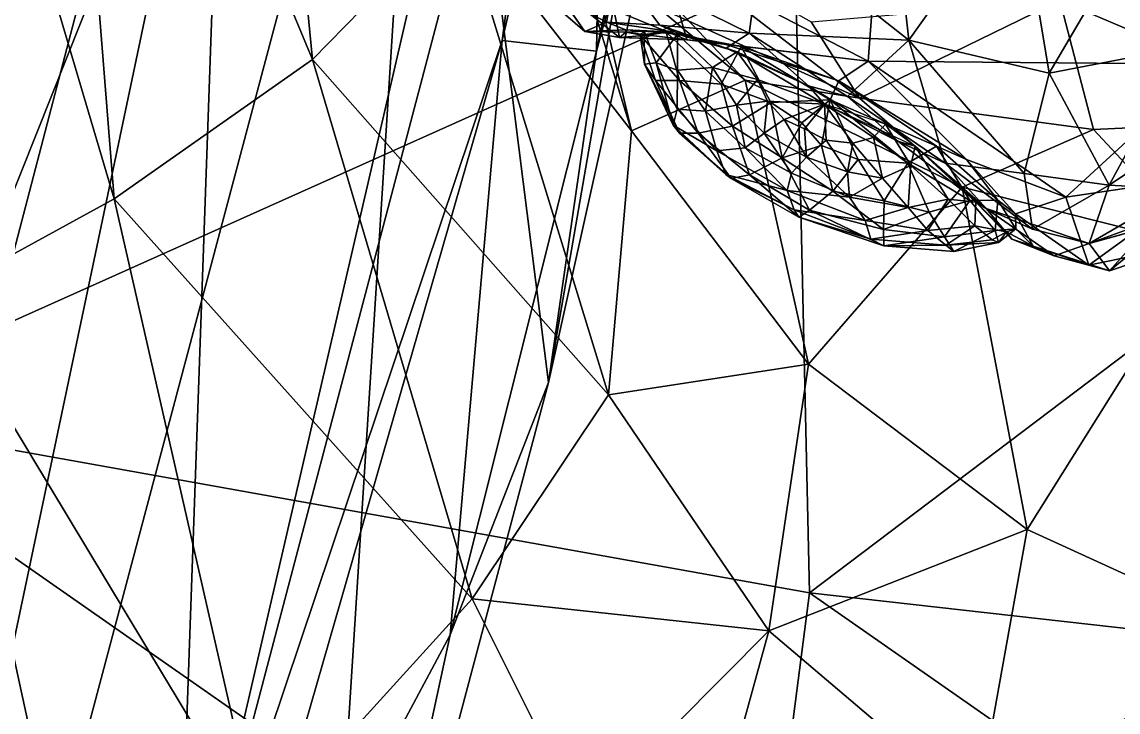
# Model space of a CAD drawing. Extents: x -1.1 to 1.1, y -3.78 to 5.59.
# Drawn here: x 0.412 to 0.7621, y 0.5514 to 0.7718 of the extents above; entities that cross this region are included whole.
import ezdxf

# ---------------------------------------------------------------- set-up
doc = ezdxf.new("R2010")
doc.units = 0
doc.layers.add('STEGOSRS$LWO', color=1, linetype='CONTINUOUS')

msp = doc.modelspace()

# ---------------------------------------------------------------- linework, layer by layer
at = {"layer": 'STEGOSRS$LWO'}
for points in [[(0.46131, 0.45607, 4.04052), (0.58836, 0.93803, 4.32933), (0.59014, 1.01219, 4.29613)], [(0.46131, 0.45607, 4.04052), (0.59014, 1.01219, 4.29613), (0.4795, 0.9669, 3.84858)], [(0.54229, 0.95698, 3.8316), (0.64109, 1.00793, 4.2758), (0.58024, 0.65662, 4.16274)], [(0.64109, 1.00793, 4.2758), (0.64133, 0.9317, 4.31803), (0.58024, 0.65662, 4.16274)], [(0.42219, 0.95779, 1.52469), (0.48321, 0.98169, 1.44832), (0.50482, 0.7598, 1.46118)], [(0.55177, 0.80787, 1.37434), (0.50482, 0.7598, 1.46118), (0.48321, 0.98169, 1.44832)], [(0.65912, 0.78833, 2.9548), (0.88948, 0.76026, 2.774), (0.84637, 0.98004, 2.77876)], [(0.21911, -0.02967, 3.45069), (0.46131, 0.45607, 4.04052), (0.4795, 0.9669, 3.84858)], [(0.21911, -0.02967, 3.45069), (0.4795, 0.9669, 3.84858), (0.40642, 0.8905, 3.61086)], [(0.54229, 0.95698, 3.8316), (0.50533, 0.3749, 3.97895), (0.29168, 0.0152, 3.35456)], [(0.47363, 0.87924, 3.58584), (0.54229, 0.95698, 3.8316), (0.29168, 0.0152, 3.35456)], [(0.37465, 0.94053, 1.57852), (0.42219, 0.95779, 1.52469), (0.44146, 0.71527, 1.54431)], [(0.50482, 0.7598, 1.46118), (0.44146, 0.71527, 1.54431), (0.42219, 0.95779, 1.52469)], [(0.54229, 0.95698, 3.8316), (0.58024, 0.65662, 4.16274), (0.50533, 0.3749, 3.97895)], [(0.44146, 0.71527, 1.54431), (0.38425, 0.68401, 1.59918), (0.37465, 0.94053, 1.57852)], [(0.58836, 0.93803, 4.32933), (0.46131, 0.45607, 4.04052), (0.5654, 0.76587, 4.25452)], [(0.5654, 0.76587, 4.25452), (0.59794, 0.90424, 4.32708), (0.58836, 0.93803, 4.32933)], [(0.58024, 0.65662, 4.16274), (0.64133, 0.9317, 4.31803), (0.59548, 0.76248, 4.24797)], [(0.64133, 0.9317, 4.31803), (0.62513, 0.90322, 4.32233), (0.59548, 0.76248, 4.24797)], [(0.59794, 0.90424, 4.32708), (0.5654, 0.76587, 4.25452), (0.59548, 0.76248, 4.24797)], [(0.59548, 0.76248, 4.24797), (0.62513, 0.90322, 4.32233), (0.59794, 0.90424, 4.32708)], [(0.29168, 0.0152, 3.35456), (0.30709, 0.46132, 3.17871), (0.47363, 0.87924, 3.58584)], [(0.30709, 0.46132, 3.17871), (0.35638, 0.8363, 3.15945), (0.47363, 0.87924, 3.58584)], [(0.55177, 0.80787, 1.37434), (0.56593, 0.86869, 1.26888), (0.60673, 0.73708, 1.27273)], [(0.60673, 0.73708, 1.27273), (0.56593, 0.86869, 1.26888), (0.58953, 0.80945, 1.14505)], [(0.68717, 0.82445, -0.00112), (0.81986, 0.84834, 0.00208), (0.79173, 0.75835, -0.00041)], [(0.65912, 0.78833, 2.9548), (0.3352, 0.84302, 3.22261), (0.34332, 0.6469, 3.25095)], [(0.68786, 0.83319, 0.26096), (0.64913, 0.80253, 0.18251), (0.69531, 0.76601, 0.16642)], [(0.73022, 0.81516, 0.26198), (0.68786, 0.83319, 0.26096), (0.69531, 0.76601, 0.16642)], [(0.68717, 0.82445, -0.00112), (0.68229, 0.75927, 0.00217), (0.61674, 0.79338, 0.00976)], [(0.79173, 0.75835, -0.00041), (0.68229, 0.75927, 0.00217), (0.68717, 0.82445, -0.00112)], [(0.73022, 0.81516, 0.26198), (0.69531, 0.76601, 0.16642), (0.74018, 0.75548, 0.17351)], [(0.77246, 0.8106, 0.26276), (0.73022, 0.81516, 0.26198), (0.74018, 0.75548, 0.17351)], [(0.64298, 0.75321, 1.13984), (0.58953, 0.80945, 1.14505), (0.61495, 0.77668, 1.032)], [(0.60673, 0.73708, 1.27273), (0.58953, 0.80945, 1.14505), (0.64298, 0.75321, 1.13984)], [(0.77246, 0.8106, 0.26276), (0.74018, 0.75548, 0.17351), (0.78322, 0.76371, 0.17737)], [(0.50482, 0.7598, 1.46118), (0.55177, 0.80787, 1.37434), (0.5994, 0.65271, 1.39314)], [(0.5994, 0.65271, 1.39314), (0.55177, 0.80787, 1.37434), (0.60673, 0.73708, 1.27273)], [(0.60387, 0.80589, 0.95837), (0.66407, 0.77189, 0.95065), (0.67954, 0.7475, 1.02122)], [(0.67954, 0.7475, 1.02122), (0.61495, 0.77668, 1.032), (0.60387, 0.80589, 0.95837)], [(0.64913, 0.80253, 0.18251), (0.60206, 0.78912, 0.11029), (0.64434, 0.76823, 0.12549)], [(0.64434, 0.76823, 0.12549), (0.69531, 0.76601, 0.16642), (0.64913, 0.80253, 0.18251)], [(0.62433, 0.76606, 0.01133), (0.60109, 0.77563, 0.01932), (0.61674, 0.79338, 0.00976)], [(0.68229, 0.75927, 0.00217), (0.62433, 0.76606, 0.01133), (0.61674, 0.79338, 0.00976)], [(0.34332, 0.6469, 3.25095), (0.66352, 0.58953, 2.92816), (0.65912, 0.78833, 2.9548)], [(0.60206, 0.78912, 0.11029), (0.58446, 0.77926, 0.06887), (0.59875, 0.77174, 0.07751)], [(0.59875, 0.77174, 0.07751), (0.6158, 0.77079, 0.10163), (0.60206, 0.78912, 0.11029)], [(0.6158, 0.77079, 0.10163), (0.64434, 0.76823, 0.12549), (0.60206, 0.78912, 0.11029)], [(0.88948, 0.76026, 2.774), (0.65912, 0.78833, 2.9548), (0.66352, 0.58953, 2.92816)], [(0.59183, 0.76876, 0.05285), (0.57634, 0.78213, 0.05601), (0.58103, 0.7843, 0.04124)], [(0.58446, 0.77926, 0.06887), (0.57634, 0.78213, 0.05601), (0.59183, 0.76876, 0.05285)], [(0.6029, 0.76682, 0.02951), (0.58103, 0.7843, 0.04124), (0.60109, 0.77563, 0.01932)], [(0.6029, 0.76682, 0.02951), (0.59183, 0.76876, 0.05285), (0.58103, 0.7843, 0.04124)], [(0.74356, 0.77869, 0.89417), (0.81106, 0.78434, 0.87025), (0.83208, 0.74108, 1.00579)], [(0.59875, 0.77174, 0.07751), (0.58446, 0.77926, 0.06887), (0.59183, 0.76876, 0.05285)], [(0.67954, 0.7475, 1.02122), (0.66407, 0.77189, 0.95065), (0.74356, 0.77869, 0.89417)], [(0.75435, 0.73747, 1.0145), (0.67954, 0.7475, 1.02122), (0.74356, 0.77869, 0.89417)], [(0.75435, 0.73747, 1.0145), (0.74356, 0.77869, 0.89417), (0.83208, 0.74108, 1.00579)], [(0.62433, 0.76606, 0.01133), (0.6029, 0.76682, 0.02951), (0.60109, 0.77563, 0.01932)], [(0.64298, 0.75321, 1.13984), (0.61495, 0.77668, 1.032), (0.67954, 0.7475, 1.02122)], [(0.60494, 0.76926, 0.06682), (0.59875, 0.77174, 0.07751), (0.59183, 0.76876, 0.05285)], [(0.59875, 0.77174, 0.07751), (0.60494, 0.76926, 0.06682), (0.62079, 0.76856, 0.09311)], [(0.62079, 0.76856, 0.09311), (0.6158, 0.77079, 0.10163), (0.59875, 0.77174, 0.07751)], [(0.6158, 0.77079, 0.10163), (0.62079, 0.76856, 0.09311), (0.63697, 0.76349, 0.11202)], [(0.63697, 0.76349, 0.11202), (0.64434, 0.76823, 0.12549), (0.6158, 0.77079, 0.10163)], [(0.59183, 0.76876, 0.05285), (0.60494, 0.76859, 0.04683), (0.60494, 0.76926, 0.06682)], [(0.60494, 0.76859, 0.04683), (0.59183, 0.76876, 0.05285), (0.6029, 0.76682, 0.02951)], [(0.6029, 0.76682, 0.02951), (0.61208, 0.76761, 0.02913), (0.60494, 0.76859, 0.04683)], [(0.61208, 0.76761, 0.02913), (0.6029, 0.76682, 0.02951), (0.62433, 0.76606, 0.01133)], [(0.61073, 0.76891, 0.06091), (0.60494, 0.76926, 0.06682), (0.60494, 0.76859, 0.04683)], [(0.62079, 0.76856, 0.09311), (0.60494, 0.76926, 0.06682), (0.61073, 0.76891, 0.06091)], [(0.60494, 0.76859, 0.04683), (0.60952, 0.76772, 0.04036), (0.61073, 0.76891, 0.06091)], [(0.60952, 0.76772, 0.04036), (0.60494, 0.76859, 0.04683), (0.61208, 0.76761, 0.02913)], [(0.61084, 0.75832, 0.04934), (0.61073, 0.76891, 0.06091), (0.60952, 0.76772, 0.04036)], [(0.60952, 0.76772, 0.04036), (0.61779, 0.76857, 0.02569), (0.622, 0.7531, 0.02206)], [(0.61208, 0.76761, 0.02913), (0.61779, 0.76857, 0.02569), (0.60952, 0.76772, 0.04036)], [(0.6144, 0.75307, 0.034), (0.61084, 0.75832, 0.04934), (0.60952, 0.76772, 0.04036)], [(0.622, 0.7531, 0.02206), (0.6144, 0.75307, 0.034), (0.60952, 0.76772, 0.04036)], [(0.6214, 0.76795, 0.08624), (0.61073, 0.76891, 0.06091), (0.6146, 0.75871, 0.06615)], [(0.61084, 0.75832, 0.04934), (0.6146, 0.75871, 0.06615), (0.61073, 0.76891, 0.06091)], [(0.6214, 0.76795, 0.08624), (0.62079, 0.76856, 0.09311), (0.61073, 0.76891, 0.06091)], [(0.61779, 0.76857, 0.02569), (0.61208, 0.76761, 0.02913), (0.63653, 0.76471, 0.01196)], [(0.62433, 0.76606, 0.01133), (0.63653, 0.76471, 0.01196), (0.61208, 0.76761, 0.02913)], [(0.6146, 0.75871, 0.06615), (0.62145, 0.75636, 0.08352), (0.6214, 0.76795, 0.08624)], [(0.61779, 0.76857, 0.02569), (0.64172, 0.76401, 0.01084), (0.63533, 0.7519, 0.01195)], [(0.63533, 0.7519, 0.01195), (0.622, 0.7531, 0.02206), (0.61779, 0.76857, 0.02569)], [(0.63653, 0.76471, 0.01196), (0.64172, 0.76401, 0.01084), (0.61779, 0.76857, 0.02569)], [(0.62079, 0.76856, 0.09311), (0.6214, 0.76795, 0.08624), (0.6405, 0.76224, 0.10687)], [(0.6405, 0.76224, 0.10687), (0.63697, 0.76349, 0.11202), (0.62079, 0.76856, 0.09311)], [(0.63256, 0.7573, 0.09854), (0.6405, 0.76224, 0.10687), (0.6214, 0.76795, 0.08624)], [(0.62145, 0.75636, 0.08352), (0.63256, 0.7573, 0.09854), (0.6214, 0.76795, 0.08624)], [(0.64434, 0.76823, 0.12549), (0.63697, 0.76349, 0.11202), (0.66325, 0.75136, 0.11819)], [(0.66325, 0.75136, 0.11819), (0.67568, 0.74801, 0.12496), (0.64434, 0.76823, 0.12549)], [(0.69531, 0.76601, 0.16642), (0.64434, 0.76823, 0.12549), (0.67568, 0.74801, 0.12496)], [(0.46615, 0.42141, 4.02664), (0.5654, 0.76587, 4.25452), (0.46131, 0.45607, 4.04052)], [(0.5654, 0.76587, 4.25452), (0.46615, 0.42141, 4.02664), (0.54875, 0.57603, 4.12548)], [(0.54875, 0.57603, 4.12548), (0.59548, 0.76248, 4.24797), (0.5654, 0.76587, 4.25452)], [(0.63653, 0.76471, 0.01196), (0.62433, 0.76606, 0.01133), (0.68229, 0.75927, 0.00217)], [(0.6512, 0.74609, 0.00511), (0.63533, 0.7519, 0.01195), (0.64172, 0.76401, 0.01084)], [(0.68229, 0.75927, 0.00217), (0.67289, 0.75297, 0.00359), (0.63653, 0.76471, 0.01196)], [(0.64172, 0.76401, 0.01084), (0.63653, 0.76471, 0.01196), (0.67289, 0.75297, 0.00359)], [(0.66325, 0.75136, 0.11819), (0.63697, 0.76349, 0.11202), (0.6405, 0.76224, 0.10687)], [(0.64172, 0.76401, 0.01084), (0.67013, 0.7469, 0.00303), (0.6512, 0.74609, 0.00511)], [(0.67289, 0.75297, 0.00359), (0.67013, 0.7469, 0.00303), (0.64172, 0.76401, 0.01084)], [(0.67568, 0.74801, 0.12496), (0.70695, 0.72675, 0.11558), (0.69531, 0.76601, 0.16642)], [(0.73213, 0.72346, 0.12924), (0.74018, 0.75548, 0.17351), (0.69531, 0.76601, 0.16642)], [(0.70695, 0.72675, 0.11558), (0.73213, 0.72346, 0.12924), (0.69531, 0.76601, 0.16642)], [(0.74018, 0.75548, 0.17351), (0.7593, 0.71967, 0.12823), (0.78322, 0.76371, 0.17737)], [(0.7593, 0.71967, 0.12823), (0.78287, 0.71839, 0.13781), (0.82854, 0.76635, 0.18014)], [(0.7593, 0.71967, 0.12823), (0.82854, 0.76635, 0.18014), (0.78322, 0.76371, 0.17737)], [(0.58024, 0.65662, 4.16274), (0.59548, 0.76248, 4.24797), (0.54875, 0.57603, 4.12548)], [(0.63256, 0.7573, 0.09854), (0.64695, 0.75345, 0.1088), (0.6405, 0.76224, 0.10687)], [(0.6405, 0.76224, 0.10687), (0.64695, 0.75345, 0.1088), (0.66835, 0.74557, 0.11393)], [(0.66835, 0.74557, 0.11393), (0.66325, 0.75136, 0.11819), (0.6405, 0.76224, 0.10687)], [(0.66352, 0.58953, 2.92816), (0.9237, 0.56024, 2.70449), (0.88948, 0.76026, 2.774)], [(0.44146, 0.71527, 1.54431), (0.50482, 0.7598, 1.46118), (0.55579, 0.58758, 1.49461)], [(0.5994, 0.65271, 1.39314), (0.55579, 0.58758, 1.49461), (0.50482, 0.7598, 1.46118)], [(0.6146, 0.75871, 0.06615), (0.61084, 0.75832, 0.04934), (0.62001, 0.73885, 0.05159)], [(0.61084, 0.75832, 0.04934), (0.6144, 0.75307, 0.034), (0.62201, 0.73634, 0.03504)], [(0.62201, 0.73634, 0.03504), (0.62001, 0.73885, 0.05159), (0.61084, 0.75832, 0.04934)], [(0.62145, 0.75636, 0.08352), (0.6146, 0.75871, 0.06615), (0.62126, 0.74393, 0.06948)], [(0.62001, 0.73885, 0.05159), (0.62126, 0.74393, 0.06948), (0.6146, 0.75871, 0.06615)], [(0.63256, 0.7573, 0.09854), (0.62145, 0.75636, 0.08352), (0.63036, 0.74328, 0.08616)], [(0.63036, 0.74328, 0.08616), (0.64023, 0.74526, 0.10018), (0.63256, 0.7573, 0.09854)], [(0.64695, 0.75345, 0.1088), (0.63256, 0.7573, 0.09854), (0.64023, 0.74526, 0.10018)], [(0.67289, 0.75297, 0.00359), (0.68229, 0.75927, 0.00217), (0.71376, 0.72784, 0.00789)], [(0.68229, 0.75927, 0.00217), (0.74551, 0.71586, 0.00645), (0.71376, 0.72784, 0.00789)], [(0.74551, 0.71586, 0.00645), (0.68229, 0.75927, 0.00217), (0.79173, 0.75835, -0.00041)], [(0.74551, 0.71586, 0.00645), (0.79173, 0.75835, -0.00041), (0.79232, 0.72276, 0.00093)], [(0.6632, 0.66254, 1.27654), (0.60673, 0.73708, 1.27273), (0.64298, 0.75321, 1.13984)], [(0.6144, 0.75307, 0.034), (0.622, 0.7531, 0.02206), (0.628, 0.73629, 0.02085)], [(0.628, 0.73629, 0.02085), (0.62201, 0.73634, 0.03504), (0.6144, 0.75307, 0.034)], [(0.62126, 0.74393, 0.06948), (0.63036, 0.74328, 0.08616), (0.62145, 0.75636, 0.08352)], [(0.622, 0.7531, 0.02206), (0.63533, 0.7519, 0.01195), (0.63897, 0.73856, 0.01024)], [(0.63897, 0.73856, 0.01024), (0.628, 0.73629, 0.02085), (0.622, 0.7531, 0.02206)], [(0.64023, 0.74526, 0.10018), (0.65016, 0.74648, 0.10839), (0.64695, 0.75345, 0.1088)], [(0.71231, 0.71908, 1.13667), (0.64298, 0.75321, 1.13984), (0.67954, 0.7475, 1.02122)], [(0.6632, 0.66254, 1.27654), (0.64298, 0.75321, 1.13984), (0.71231, 0.71908, 1.13667)], [(0.64695, 0.75345, 0.1088), (0.65016, 0.74648, 0.10839), (0.66835, 0.74557, 0.11393)], [(0.67013, 0.7469, 0.00303), (0.67289, 0.75297, 0.00359), (0.70411, 0.73211, 0.00612)], [(0.67289, 0.75297, 0.00359), (0.71376, 0.72784, 0.00789), (0.70411, 0.73211, 0.00612)], [(0.74018, 0.75548, 0.17351), (0.73213, 0.72346, 0.12924), (0.7593, 0.71967, 0.12823)], [(0.6512, 0.74609, 0.00511), (0.63897, 0.73856, 0.01024), (0.63533, 0.7519, 0.01195)], [(0.67568, 0.74801, 0.12496), (0.66325, 0.75136, 0.11819), (0.69202, 0.73358, 0.11192)], [(0.69202, 0.73358, 0.11192), (0.66325, 0.75136, 0.11819), (0.66835, 0.74557, 0.11393)], [(0.65482, 0.72837, 0.00709), (0.63897, 0.73856, 0.01024), (0.6512, 0.74609, 0.00511)], [(0.65016, 0.74648, 0.10839), (0.64023, 0.74526, 0.10018), (0.64905, 0.73632, 0.10028)], [(0.64905, 0.73632, 0.10028), (0.65547, 0.74067, 0.10803), (0.65016, 0.74648, 0.10839)], [(0.65016, 0.74648, 0.10839), (0.65547, 0.74067, 0.10803), (0.66835, 0.74557, 0.11393)], [(0.66111, 0.73963, 0.0031), (0.6512, 0.74609, 0.00511), (0.67013, 0.7469, 0.00303)], [(0.66111, 0.73963, 0.0031), (0.65482, 0.72837, 0.00709), (0.6512, 0.74609, 0.00511)], [(0.66745, 0.7324, 0.0033), (0.66111, 0.73963, 0.0031), (0.67013, 0.7469, 0.00303)], [(0.67912, 0.72793, 0.00417), (0.66745, 0.7324, 0.0033), (0.67013, 0.7469, 0.00303)], [(0.69503, 0.7267, 0.00619), (0.67912, 0.72793, 0.00417), (0.67013, 0.7469, 0.00303)], [(0.70411, 0.73211, 0.00612), (0.69503, 0.7267, 0.00619), (0.67013, 0.7469, 0.00303)], [(0.69202, 0.73358, 0.11192), (0.70695, 0.72675, 0.11558), (0.67568, 0.74801, 0.12496)], [(0.71231, 0.71908, 1.13667), (0.67954, 0.7475, 1.02122), (0.75435, 0.73747, 1.0145)], [(0.63394, 0.7307, 0.0681), (0.62126, 0.74393, 0.06948), (0.62001, 0.73885, 0.05159)], [(0.63036, 0.74328, 0.08616), (0.62126, 0.74393, 0.06948), (0.63394, 0.7307, 0.0681)], [(0.64023, 0.74526, 0.10018), (0.63036, 0.74328, 0.08616), (0.64307, 0.73156, 0.08666)], [(0.63394, 0.7307, 0.0681), (0.64307, 0.73156, 0.08666), (0.63036, 0.74328, 0.08616)], [(0.64307, 0.73156, 0.08666), (0.64905, 0.73632, 0.10028), (0.64023, 0.74526, 0.10018)], [(0.65547, 0.74067, 0.10803), (0.66197, 0.7377, 0.10885), (0.66835, 0.74557, 0.11393)], [(0.66197, 0.7377, 0.10885), (0.66885, 0.73405, 0.10853), (0.66835, 0.74557, 0.11393)], [(0.66885, 0.73405, 0.10853), (0.67743, 0.7331, 0.10948), (0.66835, 0.74557, 0.11393)], [(0.67743, 0.7331, 0.10948), (0.68405, 0.73495, 0.11055), (0.66835, 0.74557, 0.11393)], [(0.68405, 0.73495, 0.11055), (0.68788, 0.73914, 0.11181), (0.66835, 0.74557, 0.11393)], [(0.69736, 0.73212, 0.10648), (0.69202, 0.73358, 0.11192), (0.66835, 0.74557, 0.11393)], [(0.65547, 0.74067, 0.10803), (0.64905, 0.73632, 0.10028), (0.66266, 0.72866, 0.10147)], [(0.65482, 0.72837, 0.00709), (0.66111, 0.73963, 0.0031), (0.66745, 0.7324, 0.0033)], [(0.66266, 0.72866, 0.10147), (0.66197, 0.7377, 0.10885), (0.65547, 0.74067, 0.10803)], [(0.68788, 0.73914, 0.11181), (0.68405, 0.73495, 0.11055), (0.69594, 0.726, 0.10367)], [(0.69736, 0.73212, 0.10648), (0.68788, 0.73914, 0.11181), (0.69594, 0.726, 0.10367)], [(0.78951, 0.69966, 1.14195), (0.75435, 0.73747, 1.0145), (0.83208, 0.74108, 1.00579)], [(0.5994, 0.65271, 1.39314), (0.60673, 0.73708, 1.27273), (0.6632, 0.66254, 1.27654)], [(0.63679, 0.72309, 0.04767), (0.63394, 0.7307, 0.0681), (0.62001, 0.73885, 0.05159)], [(0.63679, 0.72309, 0.04767), (0.62001, 0.73885, 0.05159), (0.62201, 0.73634, 0.03504)], [(0.63858, 0.72184, 0.03009), (0.63679, 0.72309, 0.04767), (0.62201, 0.73634, 0.03504)], [(0.63858, 0.72184, 0.03009), (0.62201, 0.73634, 0.03504), (0.628, 0.73629, 0.02085)], [(0.64441, 0.72303, 0.01653), (0.628, 0.73629, 0.02085), (0.63897, 0.73856, 0.01024)], [(0.64441, 0.72303, 0.01653), (0.63858, 0.72184, 0.03009), (0.628, 0.73629, 0.02085)], [(0.65482, 0.72837, 0.00709), (0.64441, 0.72303, 0.01653), (0.63897, 0.73856, 0.01024)], [(0.64905, 0.73632, 0.10028), (0.64307, 0.73156, 0.08666), (0.65777, 0.72352, 0.08944)], [(0.65777, 0.72352, 0.08944), (0.66266, 0.72866, 0.10147), (0.64905, 0.73632, 0.10028)], [(0.66885, 0.73405, 0.10853), (0.66197, 0.7377, 0.10885), (0.66266, 0.72866, 0.10147)], [(0.78951, 0.69966, 1.14195), (0.71231, 0.71908, 1.13667), (0.75435, 0.73747, 1.0145)], [(0.66745, 0.7324, 0.0033), (0.67107, 0.71774, 0.00818), (0.65482, 0.72837, 0.00709)], [(0.67569, 0.72396, 0.10227), (0.66885, 0.73405, 0.10853), (0.66266, 0.72866, 0.10147)], [(0.67107, 0.71774, 0.00818), (0.66745, 0.7324, 0.0033), (0.67912, 0.72793, 0.00417)], [(0.67743, 0.7331, 0.10948), (0.66885, 0.73405, 0.10853), (0.67569, 0.72396, 0.10227)], [(0.68684, 0.72197, 0.10161), (0.67743, 0.7331, 0.10948), (0.67569, 0.72396, 0.10227)], [(0.68405, 0.73495, 0.11055), (0.67743, 0.7331, 0.10948), (0.68684, 0.72197, 0.10161)], [(0.69594, 0.726, 0.10367), (0.68405, 0.73495, 0.11055), (0.68684, 0.72197, 0.10161)], [(0.70695, 0.72675, 0.11558), (0.69202, 0.73358, 0.11192), (0.72004, 0.71224, 0.09218)], [(0.72004, 0.71224, 0.09218), (0.69202, 0.73358, 0.11192), (0.69736, 0.73212, 0.10648)], [(0.71474, 0.71479, 0.01469), (0.69503, 0.7267, 0.00619), (0.70411, 0.73211, 0.00612)], [(0.69736, 0.73212, 0.10648), (0.69594, 0.726, 0.10367), (0.70788, 0.71526, 0.08964)], [(0.71667, 0.71428, 0.08481), (0.69736, 0.73212, 0.10648), (0.70788, 0.71526, 0.08964)], [(0.71667, 0.71428, 0.08481), (0.72004, 0.71224, 0.09218), (0.69736, 0.73212, 0.10648)], [(0.70411, 0.73211, 0.00612), (0.72375, 0.71493, 0.01742), (0.71474, 0.71479, 0.01469)], [(0.70411, 0.73211, 0.00612), (0.71376, 0.72784, 0.00789), (0.72375, 0.71493, 0.01742)], [(0.64307, 0.73156, 0.08666), (0.63394, 0.7307, 0.0681), (0.65639, 0.71797, 0.07137)], [(0.65639, 0.71797, 0.07137), (0.63394, 0.7307, 0.0681), (0.63679, 0.72309, 0.04767)], [(0.65639, 0.71797, 0.07137), (0.65777, 0.72352, 0.08944), (0.64307, 0.73156, 0.08666)], [(0.66266, 0.72866, 0.10147), (0.65777, 0.72352, 0.08944), (0.67633, 0.71584, 0.08952)], [(0.67633, 0.71584, 0.08952), (0.67569, 0.72396, 0.10227), (0.66266, 0.72866, 0.10147)], [(0.6636, 0.71167, 0.01746), (0.64441, 0.72303, 0.01653), (0.65482, 0.72837, 0.00709)], [(0.67107, 0.71774, 0.00818), (0.6636, 0.71167, 0.01746), (0.65482, 0.72837, 0.00709)], [(0.67912, 0.72793, 0.00417), (0.68744, 0.71471, 0.00866), (0.67107, 0.71774, 0.00818)], [(0.68744, 0.71471, 0.00866), (0.67912, 0.72793, 0.00417), (0.69503, 0.7267, 0.00619)], [(0.69594, 0.726, 0.10367), (0.68684, 0.72197, 0.10161), (0.6951, 0.71259, 0.08927)], [(0.69503, 0.7267, 0.00619), (0.70181, 0.71109, 0.01303), (0.68744, 0.71471, 0.00866)], [(0.69503, 0.7267, 0.00619), (0.71474, 0.71479, 0.01469), (0.70181, 0.71109, 0.01303)], [(0.70788, 0.71526, 0.08964), (0.69594, 0.726, 0.10367), (0.6951, 0.71259, 0.08927)], [(0.72004, 0.71224, 0.09218), (0.73479, 0.70566, 0.10734), (0.70695, 0.72675, 0.11558)], [(0.70695, 0.72675, 0.11558), (0.73479, 0.70566, 0.10734), (0.73213, 0.72346, 0.12924)], [(0.71376, 0.72784, 0.00789), (0.74551, 0.71586, 0.00645), (0.72937, 0.7105, 0.02138)], [(0.71376, 0.72784, 0.00789), (0.72937, 0.7105, 0.02138), (0.72375, 0.71493, 0.01742)], [(0.65863, 0.71178, 0.04924), (0.65639, 0.71797, 0.07137), (0.63679, 0.72309, 0.04767)], [(0.65863, 0.71178, 0.04924), (0.63679, 0.72309, 0.04767), (0.63858, 0.72184, 0.03009)], [(0.66012, 0.70951, 0.03098), (0.63858, 0.72184, 0.03009), (0.64441, 0.72303, 0.01653)], [(0.66012, 0.70951, 0.03098), (0.65863, 0.71178, 0.04924), (0.63858, 0.72184, 0.03009)], [(0.6636, 0.71167, 0.01746), (0.66012, 0.70951, 0.03098), (0.64441, 0.72303, 0.01653)], [(0.67633, 0.71584, 0.08952), (0.65777, 0.72352, 0.08944), (0.65639, 0.71797, 0.07137)], [(0.68684, 0.72197, 0.10161), (0.67569, 0.72396, 0.10227), (0.67633, 0.71584, 0.08952)], [(0.6951, 0.71259, 0.08927), (0.68684, 0.72197, 0.10161), (0.67633, 0.71584, 0.08952)], [(0.73213, 0.72346, 0.12924), (0.73479, 0.70566, 0.10734), (0.7593, 0.71967, 0.12823)], [(0.7528, 0.69413, 0.02213), (0.74551, 0.71586, 0.00645), (0.79232, 0.72276, 0.00093)], [(0.79232, 0.72276, 0.00093), (0.78373, 0.70053, 0.00476), (0.7528, 0.69413, 0.02213)], [(0.68133, 0.70842, 0.07174), (0.67633, 0.71584, 0.08952), (0.65639, 0.71797, 0.07137)], [(0.68133, 0.70842, 0.07174), (0.65639, 0.71797, 0.07137), (0.65863, 0.71178, 0.04924)], [(0.73315, 0.60969, 1.28382), (0.6632, 0.66254, 1.27654), (0.71231, 0.71908, 1.13667)], [(0.73315, 0.60969, 1.28382), (0.71231, 0.71908, 1.13667), (0.78951, 0.69966, 1.14195)], [(0.7593, 0.71967, 0.12823), (0.73479, 0.70566, 0.10734), (0.75286, 0.70108, 0.09653)], [(0.78287, 0.71839, 0.13781), (0.7593, 0.71967, 0.12823), (0.75286, 0.70108, 0.09653)], [(0.78287, 0.71839, 0.13781), (0.75286, 0.70108, 0.09653), (0.79268, 0.71198, 0.13299)], [(0.38425, 0.68401, 1.59918), (0.44146, 0.71527, 1.54431), (0.48765, 0.51253, 1.59663)], [(0.55579, 0.58758, 1.49461), (0.48765, 0.51253, 1.59663), (0.44146, 0.71527, 1.54431)], [(0.6872, 0.70556, 0.01719), (0.6636, 0.71167, 0.01746), (0.67107, 0.71774, 0.00818)], [(0.68744, 0.71471, 0.00866), (0.6872, 0.70556, 0.01719), (0.67107, 0.71774, 0.00818)], [(0.6951, 0.71259, 0.08927), (0.67633, 0.71584, 0.08952), (0.68133, 0.70842, 0.07174)], [(0.6872, 0.70556, 0.01719), (0.68744, 0.71471, 0.00866), (0.70181, 0.71109, 0.01303)], [(0.70788, 0.71526, 0.08964), (0.6951, 0.71259, 0.08927), (0.70137, 0.70519, 0.07321)], [(0.71644, 0.70667, 0.07283), (0.70788, 0.71526, 0.08964), (0.70137, 0.70519, 0.07321)], [(0.70665, 0.70319, 0.02324), (0.70181, 0.71109, 0.01303), (0.71474, 0.71479, 0.01469)], [(0.71474, 0.71479, 0.01469), (0.72292, 0.7052, 0.02717), (0.70665, 0.70319, 0.02324)], [(0.71667, 0.71428, 0.08481), (0.70788, 0.71526, 0.08964), (0.71644, 0.70667, 0.07283)], [(0.72292, 0.7052, 0.02717), (0.71474, 0.71479, 0.01469), (0.72375, 0.71493, 0.01742)], [(0.72375, 0.71493, 0.01742), (0.7295, 0.70573, 0.03344), (0.72292, 0.7052, 0.02717)], [(0.72375, 0.71493, 0.01742), (0.72937, 0.7105, 0.02138), (0.7295, 0.70573, 0.03344)], [(0.74551, 0.71586, 0.00645), (0.7528, 0.69413, 0.02213), (0.72937, 0.7105, 0.02138)], [(0.75286, 0.70108, 0.09653), (0.77198, 0.70636, 0.07953), (0.79824, 0.71766, 0.12093)], [(0.79824, 0.71766, 0.12093), (0.79268, 0.71198, 0.13299), (0.75286, 0.70108, 0.09653)], [(0.68317, 0.70239, 0.05145), (0.68133, 0.70842, 0.07174), (0.65863, 0.71178, 0.04924)], [(0.68317, 0.70239, 0.05145), (0.65863, 0.71178, 0.04924), (0.66012, 0.70951, 0.03098)], [(0.68732, 0.70029, 0.0329), (0.66012, 0.70951, 0.03098), (0.6636, 0.71167, 0.01746)], [(0.6872, 0.70556, 0.01719), (0.68732, 0.70029, 0.0329), (0.6636, 0.71167, 0.01746)], [(0.70137, 0.70519, 0.07321), (0.6951, 0.71259, 0.08927), (0.68133, 0.70842, 0.07174)], [(0.70181, 0.71109, 0.01303), (0.70665, 0.70319, 0.02324), (0.6872, 0.70556, 0.01719)], [(0.72647, 0.70476, 0.05691), (0.71667, 0.71428, 0.08481), (0.71644, 0.70667, 0.07283)], [(0.72826, 0.70244, 0.06422), (0.72004, 0.71224, 0.09218), (0.71667, 0.71428, 0.08481)], [(0.72647, 0.70476, 0.05691), (0.72826, 0.70244, 0.06422), (0.71667, 0.71428, 0.08481)], [(0.72004, 0.71224, 0.09218), (0.74176, 0.69715, 0.05728), (0.75286, 0.70108, 0.09653)], [(0.72826, 0.70244, 0.06422), (0.74176, 0.69715, 0.05728), (0.72004, 0.71224, 0.09218)], [(0.72004, 0.71224, 0.09218), (0.75286, 0.70108, 0.09653), (0.73479, 0.70566, 0.10734)], [(0.68732, 0.70029, 0.0329), (0.68317, 0.70239, 0.05145), (0.66012, 0.70951, 0.03098)], [(0.70137, 0.70519, 0.07321), (0.68133, 0.70842, 0.07174), (0.68317, 0.70239, 0.05145)], [(0.72937, 0.7105, 0.02138), (0.7528, 0.69413, 0.02213), (0.735, 0.70017, 0.03752)], [(0.72937, 0.7105, 0.02138), (0.735, 0.70017, 0.03752), (0.7295, 0.70573, 0.03344)], [(0.70711, 0.70051, 0.05299), (0.70137, 0.70519, 0.07321), (0.68317, 0.70239, 0.05145)], [(0.68732, 0.70029, 0.0329), (0.6872, 0.70556, 0.01719), (0.70665, 0.70319, 0.02324)], [(0.71644, 0.70667, 0.07283), (0.70137, 0.70519, 0.07321), (0.70711, 0.70051, 0.05299)], [(0.70967, 0.69853, 0.03627), (0.70665, 0.70319, 0.02324), (0.72292, 0.7052, 0.02717)], [(0.72193, 0.7022, 0.05718), (0.71644, 0.70667, 0.07283), (0.70711, 0.70051, 0.05299)], [(0.72292, 0.7052, 0.02717), (0.724, 0.70139, 0.04237), (0.70967, 0.69853, 0.03627)], [(0.71644, 0.70667, 0.07283), (0.72193, 0.7022, 0.05718), (0.72647, 0.70476, 0.05691)], [(0.72647, 0.70476, 0.05691), (0.72193, 0.7022, 0.05718), (0.724, 0.70139, 0.04237)], [(0.724, 0.70139, 0.04237), (0.72292, 0.7052, 0.02717), (0.7295, 0.70573, 0.03344)], [(0.7295, 0.70573, 0.03344), (0.72647, 0.70476, 0.05691), (0.724, 0.70139, 0.04237)], [(0.7295, 0.70573, 0.03344), (0.735, 0.70017, 0.03752), (0.72647, 0.70476, 0.05691)], [(0.735, 0.70017, 0.03752), (0.72826, 0.70244, 0.06422), (0.72647, 0.70476, 0.05691)], [(0.75286, 0.70108, 0.09653), (0.75936, 0.69233, 0.04034), (0.77198, 0.70636, 0.07953)], [(0.77571, 0.70563, 0.02835), (0.77198, 0.70636, 0.07953), (0.75936, 0.69233, 0.04034)], [(0.77571, 0.70563, 0.02835), (0.75936, 0.69233, 0.04034), (0.78373, 0.70053, 0.00476)], [(0.70711, 0.70051, 0.05299), (0.68317, 0.70239, 0.05145), (0.68732, 0.70029, 0.0329)], [(0.70665, 0.70319, 0.02324), (0.70967, 0.69853, 0.03627), (0.68732, 0.70029, 0.0329)], [(0.70967, 0.69853, 0.03627), (0.70711, 0.70051, 0.05299), (0.68732, 0.70029, 0.0329)], [(0.724, 0.70139, 0.04237), (0.72193, 0.7022, 0.05718), (0.70711, 0.70051, 0.05299)], [(0.70711, 0.70051, 0.05299), (0.70967, 0.69853, 0.03627), (0.724, 0.70139, 0.04237)], [(0.735, 0.70017, 0.03752), (0.74176, 0.69715, 0.05728), (0.72826, 0.70244, 0.06422)], [(0.75936, 0.69233, 0.04034), (0.75286, 0.70108, 0.09653), (0.74176, 0.69715, 0.05728)], [(0.7528, 0.69413, 0.02213), (0.78373, 0.70053, 0.00476), (0.75936, 0.69233, 0.04034)], [(0.80812, 0.57545, 1.30228), (0.73315, 0.60969, 1.28382), (0.78951, 0.69966, 1.14195)], [(0.75936, 0.69233, 0.04034), (0.735, 0.70017, 0.03752), (0.7528, 0.69413, 0.02213)], [(0.74176, 0.69715, 0.05728), (0.735, 0.70017, 0.03752), (0.75936, 0.69233, 0.04034)], [(0.34927, 0.66452, 1.62476), (0.38425, 0.68401, 1.59918), (0.4316, 0.46666, 1.67074)], [(0.48765, 0.51253, 1.59663), (0.4316, 0.46666, 1.67074), (0.38425, 0.68401, 1.59918)], [(0.4316, 0.46666, 1.67074), (0.43307, 0.44333, 1.69505), (0.34927, 0.66452, 1.62476)], [(0.43307, 0.44333, 1.69505), (0.3669, 0.49088, 1.62584), (0.34927, 0.66452, 1.62476)], [(0.65057, 0.57731, 1.40509), (0.5994, 0.65271, 1.39314), (0.6632, 0.66254, 1.27654)], [(0.65057, 0.57731, 1.40509), (0.6632, 0.66254, 1.27654), (0.73315, 0.60969, 1.28382)], [(0.50533, 0.3749, 3.97895), (0.58024, 0.65662, 4.16274), (0.54875, 0.57603, 4.12548)], [(0.55579, 0.58758, 1.49461), (0.5994, 0.65271, 1.39314), (0.65057, 0.57731, 1.40509)], [(0.34332, 0.6469, 3.25095), (0.33462, 0.46216, 3.2908), (0.64391, 0.43713, 2.9382)], [(0.64391, 0.43713, 2.9382), (0.66352, 0.58953, 2.92816), (0.34332, 0.6469, 3.25095)], [(0.71713, 0.52083, 1.42083), (0.65057, 0.57731, 1.40509), (0.73315, 0.60969, 1.28382)], [(0.71713, 0.52083, 1.42083), (0.73315, 0.60969, 1.28382), (0.80812, 0.57545, 1.30228)], [(0.66352, 0.58953, 2.92816), (0.64391, 0.43713, 2.9382), (0.86902, 0.44619, 2.74562)], [(0.86902, 0.44619, 2.74562), (0.9237, 0.56024, 2.70449), (0.66352, 0.58953, 2.92816)], [(0.48765, 0.51253, 1.59663), (0.55579, 0.58758, 1.49461), (0.59099, 0.51733, 1.51736)], [(0.65057, 0.57731, 1.40509), (0.59099, 0.51733, 1.51736), (0.55579, 0.58758, 1.49461)], [(0.50533, 0.3749, 3.97895), (0.54875, 0.57603, 4.12548), (0.46615, 0.42141, 4.02664)], [(0.59099, 0.51733, 1.51736), (0.65057, 0.57731, 1.40509), (0.62282, 0.47625, 1.5394)], [(0.65057, 0.57731, 1.40509), (0.71713, 0.52083, 1.42083), (0.62282, 0.47625, 1.5394)], [(0.77284, 0.487, 1.44889), (0.71713, 0.52083, 1.42083), (0.80812, 0.57545, 1.30228)]]:
    msp.add_3dface(points, dxfattribs=at)

doc.saveas('drawing.dxf')
